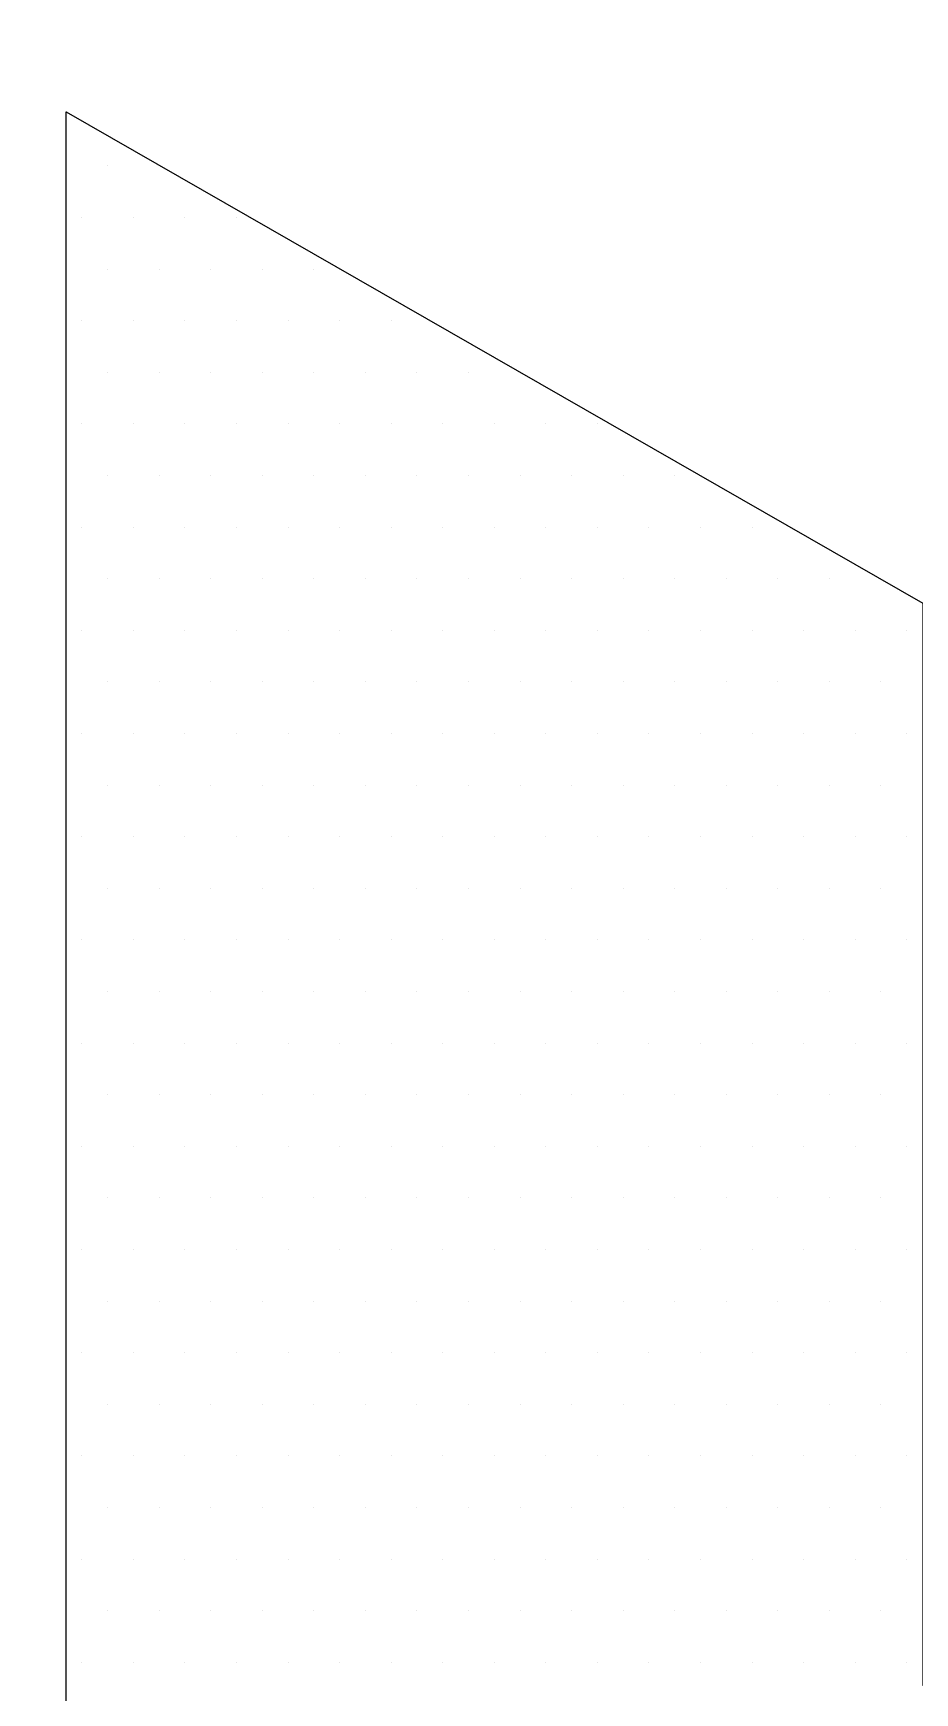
# Model space of a CAD drawing. Header units: inches. Extents: x -26 to 76, y -16 to 22.
# Drawn here: x -13.052 to -12.731, y 7.173 to 7.777 of the extents above; entities that cross this region are included whole.
import ezdxf

# ---------------------------------------------------------------- set-up
doc = ezdxf.new("R2010")
doc.units = ezdxf.units.IN
doc.header["$MEASUREMENT"] = 0
doc.layers.add('.ATI-HATCH', color=7, linetype='Continuous', lineweight=0)
doc.layers.add('G-ANNO-TTLB', color=7, linetype='Continuous', lineweight=0)

# ---------------------------------------------------------------- blocks, each defined once
blk = doc.blocks.new('Block_376')
at = {"layer": '.ATI-HATCH'}
blk.add_open_spline([(-11.58869, 6.5259), (-11.58869, 6.5259), (-11.58087, 7.04986), (-11.58087, 7.04986), (-11.58087, 7.04986), (-11.21806, 6.84213), (-11.21806, 6.84213), (-11.21806, 6.84213), (-11.21806, 6.37776), (-11.21806, 6.37776), (-11.21806, 6.33379), (-11.22965, 6.2906), (-11.25167, 6.25253), (-11.32083, 6.13298), (-11.47381, 6.09213), (-11.59336, 6.16129), (-11.59336, 6.16129), (-12.91496, 6.92582), (-12.91496, 6.92582), (-12.99223, 6.97052), (-13.03981, 7.05302), (-13.03981, 7.14229), (-13.03981, 7.14229), (-13.03981, 7.74811), (-13.03981, 7.74811), (-13.03981, 7.74811), (-12.72815, 7.56943), (-12.72815, 7.56943), (-12.72815, 7.56943), (-12.72815, 7.17604), (-12.72815, 7.17604), (-12.72815, 7.17604), (-11.58869, 6.5259), (-11.58869, 6.5259)], degree=3, knots=[0, 0, 0, 0, 1, 1, 1, 2, 2, 2, 3, 3, 3, 4, 4, 4, 5, 5, 5, 6, 6, 6, 7, 7, 7, 8, 8, 8, 9, 9, 9, 10, 10, 10, 11, 11, 11, 11], dxfattribs=at)
at = {"layer": '.ATI-HATCH', "color": 8, "lineweight": 0, "true_color": 0x808080}
for points in [[(-13.02472, 7.72841), (-13.02472, 7.72841), (-13.02472, 7.72841), (-13.02472, 7.72841)], [(-13.00597, 7.72841), (-13.00597, 7.72841), (-13.00597, 7.72841), (-13.00597, 7.72841)], [(-13.0341, 7.70965), (-13.0341, 7.70965), (-13.0341, 7.70965), (-13.0341, 7.70965)], [(-13.01534, 7.70965), (-13.01534, 7.70965), (-13.01534, 7.70965), (-13.01534, 7.70965)], [(-12.99659, 7.70965), (-12.99659, 7.70965), (-12.99659, 7.70965), (-12.99659, 7.70965)], [(-12.97783, 7.70965), (-12.97783, 7.70965), (-12.97783, 7.70965), (-12.97783, 7.70965)], [(-13.02472, 7.6909), (-13.02472, 7.6909), (-13.02472, 7.6909), (-13.02472, 7.6909)], [(-13.00597, 7.6909), (-13.00597, 7.6909), (-13.00597, 7.6909), (-13.00597, 7.6909)], [(-12.98721, 7.6909), (-12.98721, 7.6909), (-12.98721, 7.6909), (-12.98721, 7.6909)], [(-12.96845, 7.6909), (-12.96845, 7.6909), (-12.96845, 7.6909), (-12.96845, 7.6909)], [(-12.9497, 7.6909), (-12.9497, 7.6909), (-12.9497, 7.6909), (-12.9497, 7.6909)], [(-13.0341, 7.67214), (-13.0341, 7.67214), (-13.0341, 7.67214), (-13.0341, 7.67214)], [(-13.01534, 7.67214), (-13.01534, 7.67214), (-13.01534, 7.67214), (-13.01534, 7.67214)], [(-12.99659, 7.67214), (-12.99659, 7.67214), (-12.99659, 7.67214), (-12.99659, 7.67214)], [(-12.97783, 7.67214), (-12.97783, 7.67214), (-12.97783, 7.67214), (-12.97783, 7.67214)], [(-12.95908, 7.67214), (-12.95908, 7.67214), (-12.95908, 7.67214), (-12.95908, 7.67214)], [(-12.94032, 7.67214), (-12.94032, 7.67214), (-12.94032, 7.67214), (-12.94032, 7.67214)], [(-12.92157, 7.67214), (-12.92157, 7.67214), (-12.92157, 7.67214), (-12.92157, 7.67214)], [(-13.02472, 7.65338), (-13.02472, 7.65338), (-13.02472, 7.65338), (-13.02472, 7.65338)], [(-13.00597, 7.65338), (-13.00597, 7.65338), (-13.00597, 7.65338), (-13.00597, 7.65338)], [(-12.98721, 7.65338), (-12.98721, 7.65338), (-12.98721, 7.65338), (-12.98721, 7.65338)], [(-12.96845, 7.65338), (-12.96845, 7.65338), (-12.96845, 7.65338), (-12.96845, 7.65338)], [(-12.9497, 7.65338), (-12.9497, 7.65338), (-12.9497, 7.65338), (-12.9497, 7.65338)], [(-12.93094, 7.65338), (-12.93094, 7.65338), (-12.93094, 7.65338), (-12.93094, 7.65338)], [(-12.91219, 7.65338), (-12.91219, 7.65338), (-12.91219, 7.65338), (-12.91219, 7.65338)], [(-12.89343, 7.65338), (-12.89343, 7.65338), (-12.89343, 7.65338), (-12.89343, 7.65338)], [(-12.87468, 7.65338), (-12.87468, 7.65338), (-12.87468, 7.65338), (-12.87468, 7.65338)], [(-13.0341, 7.63463), (-13.0341, 7.63463), (-13.0341, 7.63463), (-13.0341, 7.63463)], [(-13.01534, 7.63463), (-13.01534, 7.63463), (-13.01534, 7.63463), (-13.01534, 7.63463)], [(-12.99659, 7.63463), (-12.99659, 7.63463), (-12.99659, 7.63463), (-12.99659, 7.63463)], [(-12.97783, 7.63463), (-12.97783, 7.63463), (-12.97783, 7.63463), (-12.97783, 7.63463)], [(-12.95908, 7.63463), (-12.95908, 7.63463), (-12.95908, 7.63463), (-12.95908, 7.63463)], [(-12.94032, 7.63463), (-12.94032, 7.63463), (-12.94032, 7.63463), (-12.94032, 7.63463)], [(-12.92157, 7.63463), (-12.92157, 7.63463), (-12.92157, 7.63463), (-12.92157, 7.63463)], [(-12.90281, 7.63463), (-12.90281, 7.63463), (-12.90281, 7.63463), (-12.90281, 7.63463)], [(-12.88405, 7.63463), (-12.88405, 7.63463), (-12.88405, 7.63463), (-12.88405, 7.63463)], [(-12.8653, 7.63463), (-12.8653, 7.63463), (-12.8653, 7.63463), (-12.8653, 7.63463)], [(-12.84654, 7.63463), (-12.84654, 7.63463), (-12.84654, 7.63463), (-12.84654, 7.63463)], [(-13.02472, 7.61587), (-13.02472, 7.61587), (-13.02472, 7.61587), (-13.02472, 7.61587)], [(-13.00597, 7.61587), (-13.00597, 7.61587), (-13.00597, 7.61587), (-13.00597, 7.61587)], [(-12.98721, 7.61587), (-12.98721, 7.61587), (-12.98721, 7.61587), (-12.98721, 7.61587)], [(-12.96845, 7.61587), (-12.96845, 7.61587), (-12.96845, 7.61587), (-12.96845, 7.61587)], [(-12.9497, 7.61587), (-12.9497, 7.61587), (-12.9497, 7.61587), (-12.9497, 7.61587)], [(-12.93094, 7.61587), (-12.93094, 7.61587), (-12.93094, 7.61587), (-12.93094, 7.61587)], [(-12.91219, 7.61587), (-12.91219, 7.61587), (-12.91219, 7.61587), (-12.91219, 7.61587)], [(-12.89343, 7.61587), (-12.89343, 7.61587), (-12.89343, 7.61587), (-12.89343, 7.61587)], [(-12.87468, 7.61587), (-12.87468, 7.61587), (-12.87468, 7.61587), (-12.87468, 7.61587)], [(-12.85592, 7.61587), (-12.85592, 7.61587), (-12.85592, 7.61587), (-12.85592, 7.61587)], [(-12.83716, 7.61587), (-12.83716, 7.61587), (-12.83716, 7.61587), (-12.83716, 7.61587)], [(-12.81841, 7.61587), (-12.81841, 7.61587), (-12.81841, 7.61587), (-12.81841, 7.61587)], [(-13.0341, 7.59712), (-13.0341, 7.59712), (-13.0341, 7.59712), (-13.0341, 7.59712)], [(-13.01534, 7.59712), (-13.01534, 7.59712), (-13.01534, 7.59712), (-13.01534, 7.59712)], [(-12.99659, 7.59712), (-12.99659, 7.59712), (-12.99659, 7.59712), (-12.99659, 7.59712)], [(-12.97783, 7.59712), (-12.97783, 7.59712), (-12.97783, 7.59712), (-12.97783, 7.59712)], [(-12.95908, 7.59712), (-12.95908, 7.59712), (-12.95908, 7.59712), (-12.95908, 7.59712)], [(-12.94032, 7.59712), (-12.94032, 7.59712), (-12.94032, 7.59712), (-12.94032, 7.59712)], [(-12.92157, 7.59712), (-12.92157, 7.59712), (-12.92157, 7.59712), (-12.92157, 7.59712)], [(-12.90281, 7.59712), (-12.90281, 7.59712), (-12.90281, 7.59712), (-12.90281, 7.59712)], [(-12.88405, 7.59712), (-12.88405, 7.59712), (-12.88405, 7.59712), (-12.88405, 7.59712)], [(-12.8653, 7.59712), (-12.8653, 7.59712), (-12.8653, 7.59712), (-12.8653, 7.59712)], [(-12.84654, 7.59712), (-12.84654, 7.59712), (-12.84654, 7.59712), (-12.84654, 7.59712)], [(-12.82779, 7.59712), (-12.82779, 7.59712), (-12.82779, 7.59712), (-12.82779, 7.59712)], [(-12.80903, 7.59712), (-12.80903, 7.59712), (-12.80903, 7.59712), (-12.80903, 7.59712)], [(-12.79028, 7.59712), (-12.79028, 7.59712), (-12.79028, 7.59712), (-12.79028, 7.59712)], [(-13.02472, 7.57836), (-13.02472, 7.57836), (-13.02472, 7.57836), (-13.02472, 7.57836)], [(-13.00597, 7.57836), (-13.00597, 7.57836), (-13.00597, 7.57836), (-13.00597, 7.57836)], [(-12.98721, 7.57836), (-12.98721, 7.57836), (-12.98721, 7.57836), (-12.98721, 7.57836)], [(-12.96845, 7.57836), (-12.96845, 7.57836), (-12.96845, 7.57836), (-12.96845, 7.57836)], [(-12.9497, 7.57836), (-12.9497, 7.57836), (-12.9497, 7.57836), (-12.9497, 7.57836)], [(-12.93094, 7.57836), (-12.93094, 7.57836), (-12.93094, 7.57836), (-12.93094, 7.57836)], [(-12.91219, 7.57836), (-12.91219, 7.57836), (-12.91219, 7.57836), (-12.91219, 7.57836)], [(-12.89343, 7.57836), (-12.89343, 7.57836), (-12.89343, 7.57836), (-12.89343, 7.57836)], [(-12.87468, 7.57836), (-12.87468, 7.57836), (-12.87468, 7.57836), (-12.87468, 7.57836)], [(-12.85592, 7.57836), (-12.85592, 7.57836), (-12.85592, 7.57836), (-12.85592, 7.57836)], [(-12.83716, 7.57836), (-12.83716, 7.57836), (-12.83716, 7.57836), (-12.83716, 7.57836)], [(-12.81841, 7.57836), (-12.81841, 7.57836), (-12.81841, 7.57836), (-12.81841, 7.57836)], [(-12.79965, 7.57836), (-12.79965, 7.57836), (-12.79965, 7.57836), (-12.79965, 7.57836)], [(-12.7809, 7.57836), (-12.7809, 7.57836), (-12.7809, 7.57836), (-12.7809, 7.57836)], [(-12.76214, 7.57836), (-12.76214, 7.57836), (-12.76214, 7.57836), (-12.76214, 7.57836)], [(-13.0341, 7.55961), (-13.0341, 7.55961), (-13.0341, 7.55961), (-13.0341, 7.55961)], [(-13.01534, 7.55961), (-13.01534, 7.55961), (-13.01534, 7.55961), (-13.01534, 7.55961)], [(-12.99659, 7.55961), (-12.99659, 7.55961), (-12.99659, 7.55961), (-12.99659, 7.55961)], [(-12.97783, 7.55961), (-12.97783, 7.55961), (-12.97783, 7.55961), (-12.97783, 7.55961)], [(-12.95908, 7.55961), (-12.95908, 7.55961), (-12.95908, 7.55961), (-12.95908, 7.55961)], [(-12.94032, 7.55961), (-12.94032, 7.55961), (-12.94032, 7.55961), (-12.94032, 7.55961)], [(-12.92157, 7.55961), (-12.92157, 7.55961), (-12.92157, 7.55961), (-12.92157, 7.55961)], [(-12.90281, 7.55961), (-12.90281, 7.55961), (-12.90281, 7.55961), (-12.90281, 7.55961)], [(-12.88405, 7.55961), (-12.88405, 7.55961), (-12.88405, 7.55961), (-12.88405, 7.55961)], [(-12.8653, 7.55961), (-12.8653, 7.55961), (-12.8653, 7.55961), (-12.8653, 7.55961)], [(-12.84654, 7.55961), (-12.84654, 7.55961), (-12.84654, 7.55961), (-12.84654, 7.55961)], [(-12.82779, 7.55961), (-12.82779, 7.55961), (-12.82779, 7.55961), (-12.82779, 7.55961)], [(-12.80903, 7.55961), (-12.80903, 7.55961), (-12.80903, 7.55961), (-12.80903, 7.55961)], [(-12.79028, 7.55961), (-12.79028, 7.55961), (-12.79028, 7.55961), (-12.79028, 7.55961)], [(-12.77152, 7.55961), (-12.77152, 7.55961), (-12.77152, 7.55961), (-12.77152, 7.55961)], [(-12.75276, 7.55961), (-12.75276, 7.55961), (-12.75276, 7.55961), (-12.75276, 7.55961)], [(-12.73401, 7.55961), (-12.73401, 7.55961), (-12.73401, 7.55961), (-12.73401, 7.55961)], [(-13.02472, 7.54085), (-13.02472, 7.54085), (-13.02472, 7.54085), (-13.02472, 7.54085)], [(-13.00597, 7.54085), (-13.00597, 7.54085), (-13.00597, 7.54085), (-13.00597, 7.54085)], [(-12.98721, 7.54085), (-12.98721, 7.54085), (-12.98721, 7.54085), (-12.98721, 7.54085)], [(-12.96845, 7.54085), (-12.96845, 7.54085), (-12.96845, 7.54085), (-12.96845, 7.54085)], [(-12.9497, 7.54085), (-12.9497, 7.54085), (-12.9497, 7.54085), (-12.9497, 7.54085)], [(-12.93094, 7.54085), (-12.93094, 7.54085), (-12.93094, 7.54085), (-12.93094, 7.54085)], [(-12.91219, 7.54085), (-12.91219, 7.54085), (-12.91219, 7.54085), (-12.91219, 7.54085)], [(-12.89343, 7.54085), (-12.89343, 7.54085), (-12.89343, 7.54085), (-12.89343, 7.54085)], [(-12.87468, 7.54085), (-12.87468, 7.54085), (-12.87468, 7.54085), (-12.87468, 7.54085)], [(-12.85592, 7.54085), (-12.85592, 7.54085), (-12.85592, 7.54085), (-12.85592, 7.54085)], [(-12.83716, 7.54085), (-12.83716, 7.54085), (-12.83716, 7.54085), (-12.83716, 7.54085)], [(-12.81841, 7.54085), (-12.81841, 7.54085), (-12.81841, 7.54085), (-12.81841, 7.54085)], [(-12.79965, 7.54085), (-12.79965, 7.54085), (-12.79965, 7.54085), (-12.79965, 7.54085)], [(-12.7809, 7.54085), (-12.7809, 7.54085), (-12.7809, 7.54085), (-12.7809, 7.54085)], [(-12.76214, 7.54085), (-12.76214, 7.54085), (-12.76214, 7.54085), (-12.76214, 7.54085)], [(-12.74339, 7.54085), (-12.74339, 7.54085), (-12.74339, 7.54085), (-12.74339, 7.54085)], [(-13.0341, 7.52209), (-13.0341, 7.52209), (-13.0341, 7.52209), (-13.0341, 7.52209)], [(-13.01534, 7.52209), (-13.01534, 7.52209), (-13.01534, 7.52209), (-13.01534, 7.52209)], [(-12.99659, 7.52209), (-12.99659, 7.52209), (-12.99659, 7.52209), (-12.99659, 7.52209)], [(-12.97783, 7.52209), (-12.97783, 7.52209), (-12.97783, 7.52209), (-12.97783, 7.52209)], [(-12.95908, 7.52209), (-12.95908, 7.52209), (-12.95908, 7.52209), (-12.95908, 7.52209)], [(-12.94032, 7.52209), (-12.94032, 7.52209), (-12.94032, 7.52209), (-12.94032, 7.52209)], [(-12.92157, 7.52209), (-12.92157, 7.52209), (-12.92157, 7.52209), (-12.92157, 7.52209)], [(-12.90281, 7.52209), (-12.90281, 7.52209), (-12.90281, 7.52209), (-12.90281, 7.52209)], [(-12.88405, 7.52209), (-12.88405, 7.52209), (-12.88405, 7.52209), (-12.88405, 7.52209)], [(-12.8653, 7.52209), (-12.8653, 7.52209), (-12.8653, 7.52209), (-12.8653, 7.52209)], [(-12.84654, 7.52209), (-12.84654, 7.52209), (-12.84654, 7.52209), (-12.84654, 7.52209)], [(-12.82779, 7.52209), (-12.82779, 7.52209), (-12.82779, 7.52209), (-12.82779, 7.52209)], [(-12.80903, 7.52209), (-12.80903, 7.52209), (-12.80903, 7.52209), (-12.80903, 7.52209)], [(-12.79028, 7.52209), (-12.79028, 7.52209), (-12.79028, 7.52209), (-12.79028, 7.52209)], [(-12.77152, 7.52209), (-12.77152, 7.52209), (-12.77152, 7.52209), (-12.77152, 7.52209)], [(-12.75276, 7.52209), (-12.75276, 7.52209), (-12.75276, 7.52209), (-12.75276, 7.52209)], [(-12.73401, 7.52209), (-12.73401, 7.52209), (-12.73401, 7.52209), (-12.73401, 7.52209)], [(-13.02472, 7.50334), (-13.02472, 7.50334), (-13.02472, 7.50334), (-13.02472, 7.50334)], [(-13.00597, 7.50334), (-13.00597, 7.50334), (-13.00597, 7.50334), (-13.00597, 7.50334)], [(-12.98721, 7.50334), (-12.98721, 7.50334), (-12.98721, 7.50334), (-12.98721, 7.50334)], [(-12.96845, 7.50334), (-12.96845, 7.50334), (-12.96845, 7.50334), (-12.96845, 7.50334)], [(-12.9497, 7.50334), (-12.9497, 7.50334), (-12.9497, 7.50334), (-12.9497, 7.50334)], [(-12.93094, 7.50334), (-12.93094, 7.50334), (-12.93094, 7.50334), (-12.93094, 7.50334)], [(-12.91219, 7.50334), (-12.91219, 7.50334), (-12.91219, 7.50334), (-12.91219, 7.50334)], [(-12.89343, 7.50334), (-12.89343, 7.50334), (-12.89343, 7.50334), (-12.89343, 7.50334)], [(-12.87468, 7.50334), (-12.87468, 7.50334), (-12.87468, 7.50334), (-12.87468, 7.50334)], [(-12.85592, 7.50334), (-12.85592, 7.50334), (-12.85592, 7.50334), (-12.85592, 7.50334)], [(-12.83716, 7.50334), (-12.83716, 7.50334), (-12.83716, 7.50334), (-12.83716, 7.50334)], [(-12.81841, 7.50334), (-12.81841, 7.50334), (-12.81841, 7.50334), (-12.81841, 7.50334)], [(-12.79965, 7.50334), (-12.79965, 7.50334), (-12.79965, 7.50334), (-12.79965, 7.50334)], [(-12.7809, 7.50334), (-12.7809, 7.50334), (-12.7809, 7.50334), (-12.7809, 7.50334)], [(-12.76214, 7.50334), (-12.76214, 7.50334), (-12.76214, 7.50334), (-12.76214, 7.50334)], [(-12.74339, 7.50334), (-12.74339, 7.50334), (-12.74339, 7.50334), (-12.74339, 7.50334)], [(-13.0341, 7.48458), (-13.0341, 7.48458), (-13.0341, 7.48458), (-13.0341, 7.48458)], [(-13.01534, 7.48458), (-13.01534, 7.48458), (-13.01534, 7.48458), (-13.01534, 7.48458)], [(-12.99659, 7.48458), (-12.99659, 7.48458), (-12.99659, 7.48458), (-12.99659, 7.48458)], [(-12.97783, 7.48458), (-12.97783, 7.48458), (-12.97783, 7.48458), (-12.97783, 7.48458)], [(-12.95908, 7.48458), (-12.95908, 7.48458), (-12.95908, 7.48458), (-12.95908, 7.48458)], [(-12.94032, 7.48458), (-12.94032, 7.48458), (-12.94032, 7.48458), (-12.94032, 7.48458)], [(-12.92157, 7.48458), (-12.92157, 7.48458), (-12.92157, 7.48458), (-12.92157, 7.48458)], [(-12.90281, 7.48458), (-12.90281, 7.48458), (-12.90281, 7.48458), (-12.90281, 7.48458)], [(-12.88405, 7.48458), (-12.88405, 7.48458), (-12.88405, 7.48458), (-12.88405, 7.48458)], [(-12.8653, 7.48458), (-12.8653, 7.48458), (-12.8653, 7.48458), (-12.8653, 7.48458)], [(-12.84654, 7.48458), (-12.84654, 7.48458), (-12.84654, 7.48458), (-12.84654, 7.48458)], [(-12.82779, 7.48458), (-12.82779, 7.48458), (-12.82779, 7.48458), (-12.82779, 7.48458)], [(-12.80903, 7.48458), (-12.80903, 7.48458), (-12.80903, 7.48458), (-12.80903, 7.48458)], [(-12.79028, 7.48458), (-12.79028, 7.48458), (-12.79028, 7.48458), (-12.79028, 7.48458)], [(-12.77152, 7.48458), (-12.77152, 7.48458), (-12.77152, 7.48458), (-12.77152, 7.48458)], [(-12.75276, 7.48458), (-12.75276, 7.48458), (-12.75276, 7.48458), (-12.75276, 7.48458)], [(-12.73401, 7.48458), (-12.73401, 7.48458), (-12.73401, 7.48458), (-12.73401, 7.48458)], [(-13.02472, 7.46583), (-13.02472, 7.46583), (-13.02472, 7.46583), (-13.02472, 7.46583)], [(-13.00597, 7.46583), (-13.00597, 7.46583), (-13.00597, 7.46583), (-13.00597, 7.46583)], [(-12.98721, 7.46583), (-12.98721, 7.46583), (-12.98721, 7.46583), (-12.98721, 7.46583)], [(-12.96845, 7.46583), (-12.96845, 7.46583), (-12.96845, 7.46583), (-12.96845, 7.46583)], [(-12.9497, 7.46583), (-12.9497, 7.46583), (-12.9497, 7.46583), (-12.9497, 7.46583)], [(-12.93094, 7.46583), (-12.93094, 7.46583), (-12.93094, 7.46583), (-12.93094, 7.46583)], [(-12.91219, 7.46583), (-12.91219, 7.46583), (-12.91219, 7.46583), (-12.91219, 7.46583)], [(-12.89343, 7.46583), (-12.89343, 7.46583), (-12.89343, 7.46583), (-12.89343, 7.46583)], [(-12.87468, 7.46583), (-12.87468, 7.46583), (-12.87468, 7.46583), (-12.87468, 7.46583)], [(-12.85592, 7.46583), (-12.85592, 7.46583), (-12.85592, 7.46583), (-12.85592, 7.46583)], [(-12.83716, 7.46583), (-12.83716, 7.46583), (-12.83716, 7.46583), (-12.83716, 7.46583)], [(-12.81841, 7.46583), (-12.81841, 7.46583), (-12.81841, 7.46583), (-12.81841, 7.46583)], [(-12.79965, 7.46583), (-12.79965, 7.46583), (-12.79965, 7.46583), (-12.79965, 7.46583)], [(-12.7809, 7.46583), (-12.7809, 7.46583), (-12.7809, 7.46583), (-12.7809, 7.46583)], [(-12.76214, 7.46583), (-12.76214, 7.46583), (-12.76214, 7.46583), (-12.76214, 7.46583)], [(-12.74339, 7.46583), (-12.74339, 7.46583), (-12.74339, 7.46583), (-12.74339, 7.46583)], [(-13.0341, 7.44707), (-13.0341, 7.44707), (-13.0341, 7.44707), (-13.0341, 7.44707)], [(-13.01534, 7.44707), (-13.01534, 7.44707), (-13.01534, 7.44707), (-13.01534, 7.44707)], [(-12.99659, 7.44707), (-12.99659, 7.44707), (-12.99659, 7.44707), (-12.99659, 7.44707)], [(-12.97783, 7.44707), (-12.97783, 7.44707), (-12.97783, 7.44707), (-12.97783, 7.44707)], [(-12.95908, 7.44707), (-12.95908, 7.44707), (-12.95908, 7.44707), (-12.95908, 7.44707)], [(-12.94032, 7.44707), (-12.94032, 7.44707), (-12.94032, 7.44707), (-12.94032, 7.44707)], [(-12.92157, 7.44707), (-12.92157, 7.44707), (-12.92157, 7.44707), (-12.92157, 7.44707)], [(-12.90281, 7.44707), (-12.90281, 7.44707), (-12.90281, 7.44707), (-12.90281, 7.44707)], [(-12.88405, 7.44707), (-12.88405, 7.44707), (-12.88405, 7.44707), (-12.88405, 7.44707)], [(-12.8653, 7.44707), (-12.8653, 7.44707), (-12.8653, 7.44707), (-12.8653, 7.44707)], [(-12.84654, 7.44707), (-12.84654, 7.44707), (-12.84654, 7.44707), (-12.84654, 7.44707)], [(-12.82779, 7.44707), (-12.82779, 7.44707), (-12.82779, 7.44707), (-12.82779, 7.44707)], [(-12.80903, 7.44707), (-12.80903, 7.44707), (-12.80903, 7.44707), (-12.80903, 7.44707)], [(-12.79028, 7.44707), (-12.79028, 7.44707), (-12.79028, 7.44707), (-12.79028, 7.44707)], [(-12.77152, 7.44707), (-12.77152, 7.44707), (-12.77152, 7.44707), (-12.77152, 7.44707)], [(-12.75276, 7.44707), (-12.75276, 7.44707), (-12.75276, 7.44707), (-12.75276, 7.44707)], [(-12.73401, 7.44707), (-12.73401, 7.44707), (-12.73401, 7.44707), (-12.73401, 7.44707)], [(-13.02472, 7.42832), (-13.02472, 7.42832), (-13.02472, 7.42832), (-13.02472, 7.42832)], [(-13.00597, 7.42832), (-13.00597, 7.42832), (-13.00597, 7.42832), (-13.00597, 7.42832)], [(-12.98721, 7.42832), (-12.98721, 7.42832), (-12.98721, 7.42832), (-12.98721, 7.42832)], [(-12.96845, 7.42832), (-12.96845, 7.42832), (-12.96845, 7.42832), (-12.96845, 7.42832)], [(-12.9497, 7.42832), (-12.9497, 7.42832), (-12.9497, 7.42832), (-12.9497, 7.42832)], [(-12.93094, 7.42832), (-12.93094, 7.42832), (-12.93094, 7.42832), (-12.93094, 7.42832)], [(-12.91219, 7.42832), (-12.91219, 7.42832), (-12.91219, 7.42832), (-12.91219, 7.42832)], [(-12.89343, 7.42832), (-12.89343, 7.42832), (-12.89343, 7.42832), (-12.89343, 7.42832)], [(-12.87468, 7.42832), (-12.87468, 7.42832), (-12.87468, 7.42832), (-12.87468, 7.42832)], [(-12.85592, 7.42832), (-12.85592, 7.42832), (-12.85592, 7.42832), (-12.85592, 7.42832)], [(-12.83716, 7.42832), (-12.83716, 7.42832), (-12.83716, 7.42832), (-12.83716, 7.42832)], [(-12.81841, 7.42832), (-12.81841, 7.42832), (-12.81841, 7.42832), (-12.81841, 7.42832)], [(-12.79965, 7.42832), (-12.79965, 7.42832), (-12.79965, 7.42832), (-12.79965, 7.42832)], [(-12.7809, 7.42832), (-12.7809, 7.42832), (-12.7809, 7.42832), (-12.7809, 7.42832)], [(-12.76214, 7.42832), (-12.76214, 7.42832), (-12.76214, 7.42832), (-12.76214, 7.42832)], [(-12.74339, 7.42832), (-12.74339, 7.42832), (-12.74339, 7.42832), (-12.74339, 7.42832)], [(-13.0341, 7.40956), (-13.0341, 7.40956), (-13.0341, 7.40956), (-13.0341, 7.40956)], [(-13.01534, 7.40956), (-13.01534, 7.40956), (-13.01534, 7.40956), (-13.01534, 7.40956)], [(-12.99659, 7.40956), (-12.99659, 7.40956), (-12.99659, 7.40956), (-12.99659, 7.40956)], [(-12.97783, 7.40956), (-12.97783, 7.40956), (-12.97783, 7.40956), (-12.97783, 7.40956)], [(-12.95908, 7.40956), (-12.95908, 7.40956), (-12.95908, 7.40956), (-12.95908, 7.40956)], [(-12.94032, 7.40956), (-12.94032, 7.40956), (-12.94032, 7.40956), (-12.94032, 7.40956)], [(-12.92157, 7.40956), (-12.92157, 7.40956), (-12.92157, 7.40956), (-12.92157, 7.40956)], [(-12.90281, 7.40956), (-12.90281, 7.40956), (-12.90281, 7.40956), (-12.90281, 7.40956)], [(-12.88405, 7.40956), (-12.88405, 7.40956), (-12.88405, 7.40956), (-12.88405, 7.40956)], [(-12.8653, 7.40956), (-12.8653, 7.40956), (-12.8653, 7.40956), (-12.8653, 7.40956)], [(-12.84654, 7.40956), (-12.84654, 7.40956), (-12.84654, 7.40956), (-12.84654, 7.40956)], [(-12.82779, 7.40956), (-12.82779, 7.40956), (-12.82779, 7.40956), (-12.82779, 7.40956)], [(-12.80903, 7.40956), (-12.80903, 7.40956), (-12.80903, 7.40956), (-12.80903, 7.40956)], [(-12.79028, 7.40956), (-12.79028, 7.40956), (-12.79028, 7.40956), (-12.79028, 7.40956)], [(-12.77152, 7.40956), (-12.77152, 7.40956), (-12.77152, 7.40956), (-12.77152, 7.40956)], [(-12.75276, 7.40956), (-12.75276, 7.40956), (-12.75276, 7.40956), (-12.75276, 7.40956)], [(-12.73401, 7.40956), (-12.73401, 7.40956), (-12.73401, 7.40956), (-12.73401, 7.40956)], [(-13.02472, 7.3908), (-13.02472, 7.3908), (-13.02472, 7.3908), (-13.02472, 7.3908)], [(-13.00597, 7.3908), (-13.00597, 7.3908), (-13.00597, 7.3908), (-13.00597, 7.3908)], [(-12.98721, 7.3908), (-12.98721, 7.3908), (-12.98721, 7.3908), (-12.98721, 7.3908)], [(-12.96845, 7.3908), (-12.96845, 7.3908), (-12.96845, 7.3908), (-12.96845, 7.3908)], [(-12.9497, 7.3908), (-12.9497, 7.3908), (-12.9497, 7.3908), (-12.9497, 7.3908)], [(-12.93094, 7.3908), (-12.93094, 7.3908), (-12.93094, 7.3908), (-12.93094, 7.3908)], [(-12.91219, 7.3908), (-12.91219, 7.3908), (-12.91219, 7.3908), (-12.91219, 7.3908)], [(-12.89343, 7.3908), (-12.89343, 7.3908), (-12.89343, 7.3908), (-12.89343, 7.3908)], [(-12.87468, 7.3908), (-12.87468, 7.3908), (-12.87468, 7.3908), (-12.87468, 7.3908)], [(-12.85592, 7.3908), (-12.85592, 7.3908), (-12.85592, 7.3908), (-12.85592, 7.3908)], [(-12.83716, 7.3908), (-12.83716, 7.3908), (-12.83716, 7.3908), (-12.83716, 7.3908)], [(-12.81841, 7.3908), (-12.81841, 7.3908), (-12.81841, 7.3908), (-12.81841, 7.3908)], [(-12.79965, 7.3908), (-12.79965, 7.3908), (-12.79965, 7.3908), (-12.79965, 7.3908)], [(-12.7809, 7.3908), (-12.7809, 7.3908), (-12.7809, 7.3908), (-12.7809, 7.3908)], [(-12.76214, 7.3908), (-12.76214, 7.3908), (-12.76214, 7.3908), (-12.76214, 7.3908)], [(-12.74339, 7.3908), (-12.74339, 7.3908), (-12.74339, 7.3908), (-12.74339, 7.3908)], [(-13.0341, 7.37205), (-13.0341, 7.37205), (-13.0341, 7.37205), (-13.0341, 7.37205)], [(-13.01534, 7.37205), (-13.01534, 7.37205), (-13.01534, 7.37205), (-13.01534, 7.37205)], [(-12.99659, 7.37205), (-12.99659, 7.37205), (-12.99659, 7.37205), (-12.99659, 7.37205)], [(-12.97783, 7.37205), (-12.97783, 7.37205), (-12.97783, 7.37205), (-12.97783, 7.37205)], [(-12.95908, 7.37205), (-12.95908, 7.37205), (-12.95908, 7.37205), (-12.95908, 7.37205)], [(-12.94032, 7.37205), (-12.94032, 7.37205), (-12.94032, 7.37205), (-12.94032, 7.37205)], [(-12.92157, 7.37205), (-12.92157, 7.37205), (-12.92157, 7.37205), (-12.92157, 7.37205)], [(-12.90281, 7.37205), (-12.90281, 7.37205), (-12.90281, 7.37205), (-12.90281, 7.37205)], [(-12.88405, 7.37205), (-12.88405, 7.37205), (-12.88405, 7.37205), (-12.88405, 7.37205)], [(-12.8653, 7.37205), (-12.8653, 7.37205), (-12.8653, 7.37205), (-12.8653, 7.37205)], [(-12.84654, 7.37205), (-12.84654, 7.37205), (-12.84654, 7.37205), (-12.84654, 7.37205)], [(-12.82779, 7.37205), (-12.82779, 7.37205), (-12.82779, 7.37205), (-12.82779, 7.37205)], [(-12.80903, 7.37205), (-12.80903, 7.37205), (-12.80903, 7.37205), (-12.80903, 7.37205)], [(-12.79028, 7.37205), (-12.79028, 7.37205), (-12.79028, 7.37205), (-12.79028, 7.37205)], [(-12.77152, 7.37205), (-12.77152, 7.37205), (-12.77152, 7.37205), (-12.77152, 7.37205)], [(-12.75276, 7.37205), (-12.75276, 7.37205), (-12.75276, 7.37205), (-12.75276, 7.37205)], [(-12.73401, 7.37205), (-12.73401, 7.37205), (-12.73401, 7.37205), (-12.73401, 7.37205)], [(-13.02472, 7.35329), (-13.02472, 7.35329), (-13.02472, 7.35329), (-13.02472, 7.35329)], [(-13.00597, 7.35329), (-13.00597, 7.35329), (-13.00597, 7.35329), (-13.00597, 7.35329)], [(-12.98721, 7.35329), (-12.98721, 7.35329), (-12.98721, 7.35329), (-12.98721, 7.35329)], [(-12.96845, 7.35329), (-12.96845, 7.35329), (-12.96845, 7.35329), (-12.96845, 7.35329)], [(-12.9497, 7.35329), (-12.9497, 7.35329), (-12.9497, 7.35329), (-12.9497, 7.35329)], [(-12.93094, 7.35329), (-12.93094, 7.35329), (-12.93094, 7.35329), (-12.93094, 7.35329)], [(-12.91219, 7.35329), (-12.91219, 7.35329), (-12.91219, 7.35329), (-12.91219, 7.35329)], [(-12.89343, 7.35329), (-12.89343, 7.35329), (-12.89343, 7.35329), (-12.89343, 7.35329)], [(-12.87468, 7.35329), (-12.87468, 7.35329), (-12.87468, 7.35329), (-12.87468, 7.35329)], [(-12.85592, 7.35329), (-12.85592, 7.35329), (-12.85592, 7.35329), (-12.85592, 7.35329)], [(-12.83716, 7.35329), (-12.83716, 7.35329), (-12.83716, 7.35329), (-12.83716, 7.35329)], [(-12.81841, 7.35329), (-12.81841, 7.35329), (-12.81841, 7.35329), (-12.81841, 7.35329)], [(-12.79965, 7.35329), (-12.79965, 7.35329), (-12.79965, 7.35329), (-12.79965, 7.35329)], [(-12.7809, 7.35329), (-12.7809, 7.35329), (-12.7809, 7.35329), (-12.7809, 7.35329)], [(-12.76214, 7.35329), (-12.76214, 7.35329), (-12.76214, 7.35329), (-12.76214, 7.35329)], [(-12.74339, 7.35329), (-12.74339, 7.35329), (-12.74339, 7.35329), (-12.74339, 7.35329)], [(-13.0341, 7.33454), (-13.0341, 7.33454), (-13.0341, 7.33454), (-13.0341, 7.33454)], [(-13.01534, 7.33454), (-13.01534, 7.33454), (-13.01534, 7.33454), (-13.01534, 7.33454)], [(-12.99659, 7.33454), (-12.99659, 7.33454), (-12.99659, 7.33454), (-12.99659, 7.33454)], [(-12.97783, 7.33454), (-12.97783, 7.33454), (-12.97783, 7.33454), (-12.97783, 7.33454)], [(-12.95908, 7.33454), (-12.95908, 7.33454), (-12.95908, 7.33454), (-12.95908, 7.33454)], [(-12.94032, 7.33454), (-12.94032, 7.33454), (-12.94032, 7.33454), (-12.94032, 7.33454)], [(-12.92157, 7.33454), (-12.92157, 7.33454), (-12.92157, 7.33454), (-12.92157, 7.33454)], [(-12.90281, 7.33454), (-12.90281, 7.33454), (-12.90281, 7.33454), (-12.90281, 7.33454)], [(-12.88405, 7.33454), (-12.88405, 7.33454), (-12.88405, 7.33454), (-12.88405, 7.33454)], [(-12.8653, 7.33454), (-12.8653, 7.33454), (-12.8653, 7.33454), (-12.8653, 7.33454)], [(-12.84654, 7.33454), (-12.84654, 7.33454), (-12.84654, 7.33454), (-12.84654, 7.33454)], [(-12.82779, 7.33454), (-12.82779, 7.33454), (-12.82779, 7.33454), (-12.82779, 7.33454)], [(-12.80903, 7.33454), (-12.80903, 7.33454), (-12.80903, 7.33454), (-12.80903, 7.33454)], [(-12.79028, 7.33454), (-12.79028, 7.33454), (-12.79028, 7.33454), (-12.79028, 7.33454)], [(-12.77152, 7.33454), (-12.77152, 7.33454), (-12.77152, 7.33454), (-12.77152, 7.33454)], [(-12.75276, 7.33454), (-12.75276, 7.33454), (-12.75276, 7.33454), (-12.75276, 7.33454)], [(-12.73401, 7.33454), (-12.73401, 7.33454), (-12.73401, 7.33454), (-12.73401, 7.33454)], [(-13.02472, 7.31578), (-13.02472, 7.31578), (-13.02472, 7.31578), (-13.02472, 7.31578)], [(-13.00597, 7.31578), (-13.00597, 7.31578), (-13.00597, 7.31578), (-13.00597, 7.31578)], [(-12.98721, 7.31578), (-12.98721, 7.31578), (-12.98721, 7.31578), (-12.98721, 7.31578)], [(-12.96845, 7.31578), (-12.96845, 7.31578), (-12.96845, 7.31578), (-12.96845, 7.31578)], [(-12.9497, 7.31578), (-12.9497, 7.31578), (-12.9497, 7.31578), (-12.9497, 7.31578)], [(-12.93094, 7.31578), (-12.93094, 7.31578), (-12.93094, 7.31578), (-12.93094, 7.31578)], [(-12.91219, 7.31578), (-12.91219, 7.31578), (-12.91219, 7.31578), (-12.91219, 7.31578)], [(-12.89343, 7.31578), (-12.89343, 7.31578), (-12.89343, 7.31578), (-12.89343, 7.31578)], [(-12.87468, 7.31578), (-12.87468, 7.31578), (-12.87468, 7.31578), (-12.87468, 7.31578)], [(-12.85592, 7.31578), (-12.85592, 7.31578), (-12.85592, 7.31578), (-12.85592, 7.31578)], [(-12.83716, 7.31578), (-12.83716, 7.31578), (-12.83716, 7.31578), (-12.83716, 7.31578)], [(-12.81841, 7.31578), (-12.81841, 7.31578), (-12.81841, 7.31578), (-12.81841, 7.31578)], [(-12.79965, 7.31578), (-12.79965, 7.31578), (-12.79965, 7.31578), (-12.79965, 7.31578)], [(-12.7809, 7.31578), (-12.7809, 7.31578), (-12.7809, 7.31578), (-12.7809, 7.31578)], [(-12.76214, 7.31578), (-12.76214, 7.31578), (-12.76214, 7.31578), (-12.76214, 7.31578)], [(-12.74339, 7.31578), (-12.74339, 7.31578), (-12.74339, 7.31578), (-12.74339, 7.31578)], [(-13.0341, 7.29703), (-13.0341, 7.29703), (-13.0341, 7.29703), (-13.0341, 7.29703)], [(-13.01534, 7.29703), (-13.01534, 7.29703), (-13.01534, 7.29703), (-13.01534, 7.29703)], [(-12.99659, 7.29703), (-12.99659, 7.29703), (-12.99659, 7.29703), (-12.99659, 7.29703)], [(-12.97783, 7.29703), (-12.97783, 7.29703), (-12.97783, 7.29703), (-12.97783, 7.29703)], [(-12.95908, 7.29703), (-12.95908, 7.29703), (-12.95908, 7.29703), (-12.95908, 7.29703)], [(-12.94032, 7.29703), (-12.94032, 7.29703), (-12.94032, 7.29703), (-12.94032, 7.29703)], [(-12.92157, 7.29703), (-12.92157, 7.29703), (-12.92157, 7.29703), (-12.92157, 7.29703)], [(-12.90281, 7.29703), (-12.90281, 7.29703), (-12.90281, 7.29703), (-12.90281, 7.29703)], [(-12.88405, 7.29703), (-12.88405, 7.29703), (-12.88405, 7.29703), (-12.88405, 7.29703)], [(-12.8653, 7.29703), (-12.8653, 7.29703), (-12.8653, 7.29703), (-12.8653, 7.29703)], [(-12.84654, 7.29703), (-12.84654, 7.29703), (-12.84654, 7.29703), (-12.84654, 7.29703)], [(-12.82779, 7.29703), (-12.82779, 7.29703), (-12.82779, 7.29703), (-12.82779, 7.29703)], [(-12.80903, 7.29703), (-12.80903, 7.29703), (-12.80903, 7.29703), (-12.80903, 7.29703)], [(-12.79028, 7.29703), (-12.79028, 7.29703), (-12.79028, 7.29703), (-12.79028, 7.29703)], [(-12.77152, 7.29703), (-12.77152, 7.29703), (-12.77152, 7.29703), (-12.77152, 7.29703)], [(-12.75276, 7.29703), (-12.75276, 7.29703), (-12.75276, 7.29703), (-12.75276, 7.29703)], [(-12.73401, 7.29703), (-12.73401, 7.29703), (-12.73401, 7.29703), (-12.73401, 7.29703)], [(-13.02472, 7.27827), (-13.02472, 7.27827), (-13.02472, 7.27827), (-13.02472, 7.27827)], [(-13.00597, 7.27827), (-13.00597, 7.27827), (-13.00597, 7.27827), (-13.00597, 7.27827)], [(-12.98721, 7.27827), (-12.98721, 7.27827), (-12.98721, 7.27827), (-12.98721, 7.27827)], [(-12.96845, 7.27827), (-12.96845, 7.27827), (-12.96845, 7.27827), (-12.96845, 7.27827)], [(-12.9497, 7.27827), (-12.9497, 7.27827), (-12.9497, 7.27827), (-12.9497, 7.27827)], [(-12.93094, 7.27827), (-12.93094, 7.27827), (-12.93094, 7.27827), (-12.93094, 7.27827)], [(-12.91219, 7.27827), (-12.91219, 7.27827), (-12.91219, 7.27827), (-12.91219, 7.27827)], [(-12.89343, 7.27827), (-12.89343, 7.27827), (-12.89343, 7.27827), (-12.89343, 7.27827)], [(-12.87468, 7.27827), (-12.87468, 7.27827), (-12.87468, 7.27827), (-12.87468, 7.27827)], [(-12.85592, 7.27827), (-12.85592, 7.27827), (-12.85592, 7.27827), (-12.85592, 7.27827)], [(-12.83716, 7.27827), (-12.83716, 7.27827), (-12.83716, 7.27827), (-12.83716, 7.27827)], [(-12.81841, 7.27827), (-12.81841, 7.27827), (-12.81841, 7.27827), (-12.81841, 7.27827)], [(-12.79965, 7.27827), (-12.79965, 7.27827), (-12.79965, 7.27827), (-12.79965, 7.27827)], [(-12.7809, 7.27827), (-12.7809, 7.27827), (-12.7809, 7.27827), (-12.7809, 7.27827)], [(-12.76214, 7.27827), (-12.76214, 7.27827), (-12.76214, 7.27827), (-12.76214, 7.27827)], [(-12.74339, 7.27827), (-12.74339, 7.27827), (-12.74339, 7.27827), (-12.74339, 7.27827)], [(-13.0341, 7.25952), (-13.0341, 7.25952), (-13.0341, 7.25952), (-13.0341, 7.25952)], [(-13.01534, 7.25952), (-13.01534, 7.25952), (-13.01534, 7.25952), (-13.01534, 7.25952)], [(-12.99659, 7.25952), (-12.99659, 7.25952), (-12.99659, 7.25952), (-12.99659, 7.25952)], [(-12.97783, 7.25952), (-12.97783, 7.25952), (-12.97783, 7.25952), (-12.97783, 7.25952)], [(-12.95908, 7.25952), (-12.95908, 7.25952), (-12.95908, 7.25952), (-12.95908, 7.25952)], [(-12.94032, 7.25952), (-12.94032, 7.25952), (-12.94032, 7.25952), (-12.94032, 7.25952)], [(-12.92157, 7.25952), (-12.92157, 7.25952), (-12.92157, 7.25952), (-12.92157, 7.25952)], [(-12.90281, 7.25952), (-12.90281, 7.25952), (-12.90281, 7.25952), (-12.90281, 7.25952)], [(-12.88405, 7.25952), (-12.88405, 7.25952), (-12.88405, 7.25952), (-12.88405, 7.25952)], [(-12.8653, 7.25952), (-12.8653, 7.25952), (-12.8653, 7.25952), (-12.8653, 7.25952)], [(-12.84654, 7.25952), (-12.84654, 7.25952), (-12.84654, 7.25952), (-12.84654, 7.25952)], [(-12.82779, 7.25952), (-12.82779, 7.25952), (-12.82779, 7.25952), (-12.82779, 7.25952)], [(-12.80903, 7.25952), (-12.80903, 7.25952), (-12.80903, 7.25952), (-12.80903, 7.25952)], [(-12.79028, 7.25952), (-12.79028, 7.25952), (-12.79028, 7.25952), (-12.79028, 7.25952)], [(-12.77152, 7.25952), (-12.77152, 7.25952), (-12.77152, 7.25952), (-12.77152, 7.25952)], [(-12.75276, 7.25952), (-12.75276, 7.25952), (-12.75276, 7.25952), (-12.75276, 7.25952)], [(-12.73401, 7.25952), (-12.73401, 7.25952), (-12.73401, 7.25952), (-12.73401, 7.25952)], [(-13.02472, 7.24076), (-13.02472, 7.24076), (-13.02472, 7.24076), (-13.02472, 7.24076)], [(-13.00597, 7.24076), (-13.00597, 7.24076), (-13.00597, 7.24076), (-13.00597, 7.24076)], [(-12.98721, 7.24076), (-12.98721, 7.24076), (-12.98721, 7.24076), (-12.98721, 7.24076)], [(-12.96845, 7.24076), (-12.96845, 7.24076), (-12.96845, 7.24076), (-12.96845, 7.24076)], [(-12.9497, 7.24076), (-12.9497, 7.24076), (-12.9497, 7.24076), (-12.9497, 7.24076)], [(-12.93094, 7.24076), (-12.93094, 7.24076), (-12.93094, 7.24076), (-12.93094, 7.24076)], [(-12.91219, 7.24076), (-12.91219, 7.24076), (-12.91219, 7.24076), (-12.91219, 7.24076)], [(-12.89343, 7.24076), (-12.89343, 7.24076), (-12.89343, 7.24076), (-12.89343, 7.24076)], [(-12.87468, 7.24076), (-12.87468, 7.24076), (-12.87468, 7.24076), (-12.87468, 7.24076)], [(-12.85592, 7.24076), (-12.85592, 7.24076), (-12.85592, 7.24076), (-12.85592, 7.24076)], [(-12.83716, 7.24076), (-12.83716, 7.24076), (-12.83716, 7.24076), (-12.83716, 7.24076)], [(-12.81841, 7.24076), (-12.81841, 7.24076), (-12.81841, 7.24076), (-12.81841, 7.24076)], [(-12.79965, 7.24076), (-12.79965, 7.24076), (-12.79965, 7.24076), (-12.79965, 7.24076)], [(-12.7809, 7.24076), (-12.7809, 7.24076), (-12.7809, 7.24076), (-12.7809, 7.24076)], [(-12.76214, 7.24076), (-12.76214, 7.24076), (-12.76214, 7.24076), (-12.76214, 7.24076)], [(-12.74339, 7.24076), (-12.74339, 7.24076), (-12.74339, 7.24076), (-12.74339, 7.24076)], [(-13.0341, 7.222), (-13.0341, 7.222), (-13.0341, 7.222), (-13.0341, 7.222)], [(-13.01534, 7.222), (-13.01534, 7.222), (-13.01534, 7.222), (-13.01534, 7.222)], [(-12.99659, 7.222), (-12.99659, 7.222), (-12.99659, 7.222), (-12.99659, 7.222)], [(-12.97783, 7.222), (-12.97783, 7.222), (-12.97783, 7.222), (-12.97783, 7.222)], [(-12.95908, 7.222), (-12.95908, 7.222), (-12.95908, 7.222), (-12.95908, 7.222)], [(-12.94032, 7.222), (-12.94032, 7.222), (-12.94032, 7.222), (-12.94032, 7.222)], [(-12.92157, 7.222), (-12.92157, 7.222), (-12.92157, 7.222), (-12.92157, 7.222)], [(-12.90281, 7.222), (-12.90281, 7.222), (-12.90281, 7.222), (-12.90281, 7.222)], [(-12.88405, 7.222), (-12.88405, 7.222), (-12.88405, 7.222), (-12.88405, 7.222)], [(-12.8653, 7.222), (-12.8653, 7.222), (-12.8653, 7.222), (-12.8653, 7.222)], [(-12.84654, 7.222), (-12.84654, 7.222), (-12.84654, 7.222), (-12.84654, 7.222)], [(-12.82779, 7.222), (-12.82779, 7.222), (-12.82779, 7.222), (-12.82779, 7.222)], [(-12.80903, 7.222), (-12.80903, 7.222), (-12.80903, 7.222), (-12.80903, 7.222)], [(-12.79028, 7.222), (-12.79028, 7.222), (-12.79028, 7.222), (-12.79028, 7.222)], [(-12.77152, 7.222), (-12.77152, 7.222), (-12.77152, 7.222), (-12.77152, 7.222)], [(-12.75276, 7.222), (-12.75276, 7.222), (-12.75276, 7.222), (-12.75276, 7.222)], [(-12.73401, 7.222), (-12.73401, 7.222), (-12.73401, 7.222), (-12.73401, 7.222)], [(-13.02472, 7.20325), (-13.02472, 7.20325), (-13.02472, 7.20325), (-13.02472, 7.20325)], [(-13.00597, 7.20325), (-13.00597, 7.20325), (-13.00597, 7.20325), (-13.00597, 7.20325)], [(-12.98721, 7.20325), (-12.98721, 7.20325), (-12.98721, 7.20325), (-12.98721, 7.20325)], [(-12.96845, 7.20325), (-12.96845, 7.20325), (-12.96845, 7.20325), (-12.96845, 7.20325)], [(-12.9497, 7.20325), (-12.9497, 7.20325), (-12.9497, 7.20325), (-12.9497, 7.20325)], [(-12.93094, 7.20325), (-12.93094, 7.20325), (-12.93094, 7.20325), (-12.93094, 7.20325)], [(-12.91219, 7.20325), (-12.91219, 7.20325), (-12.91219, 7.20325), (-12.91219, 7.20325)], [(-12.89343, 7.20325), (-12.89343, 7.20325), (-12.89343, 7.20325), (-12.89343, 7.20325)], [(-12.87468, 7.20325), (-12.87468, 7.20325), (-12.87468, 7.20325), (-12.87468, 7.20325)], [(-12.85592, 7.20325), (-12.85592, 7.20325), (-12.85592, 7.20325), (-12.85592, 7.20325)], [(-12.83716, 7.20325), (-12.83716, 7.20325), (-12.83716, 7.20325), (-12.83716, 7.20325)], [(-12.81841, 7.20325), (-12.81841, 7.20325), (-12.81841, 7.20325), (-12.81841, 7.20325)], [(-12.79965, 7.20325), (-12.79965, 7.20325), (-12.79965, 7.20325), (-12.79965, 7.20325)], [(-12.7809, 7.20325), (-12.7809, 7.20325), (-12.7809, 7.20325), (-12.7809, 7.20325)], [(-12.76214, 7.20325), (-12.76214, 7.20325), (-12.76214, 7.20325), (-12.76214, 7.20325)], [(-12.74339, 7.20325), (-12.74339, 7.20325), (-12.74339, 7.20325), (-12.74339, 7.20325)], [(-13.0341, 7.18449), (-13.0341, 7.18449), (-13.0341, 7.18449), (-13.0341, 7.18449)], [(-13.01534, 7.18449), (-13.01534, 7.18449), (-13.01534, 7.18449), (-13.01534, 7.18449)], [(-12.99659, 7.18449), (-12.99659, 7.18449), (-12.99659, 7.18449), (-12.99659, 7.18449)], [(-12.97783, 7.18449), (-12.97783, 7.18449), (-12.97783, 7.18449), (-12.97783, 7.18449)], [(-12.95908, 7.18449), (-12.95908, 7.18449), (-12.95908, 7.18449), (-12.95908, 7.18449)], [(-12.94032, 7.18449), (-12.94032, 7.18449), (-12.94032, 7.18449), (-12.94032, 7.18449)], [(-12.92157, 7.18449), (-12.92157, 7.18449), (-12.92157, 7.18449), (-12.92157, 7.18449)], [(-12.90281, 7.18449), (-12.90281, 7.18449), (-12.90281, 7.18449), (-12.90281, 7.18449)], [(-12.88405, 7.18449), (-12.88405, 7.18449), (-12.88405, 7.18449), (-12.88405, 7.18449)], [(-12.8653, 7.18449), (-12.8653, 7.18449), (-12.8653, 7.18449), (-12.8653, 7.18449)], [(-12.84654, 7.18449), (-12.84654, 7.18449), (-12.84654, 7.18449), (-12.84654, 7.18449)], [(-12.82779, 7.18449), (-12.82779, 7.18449), (-12.82779, 7.18449), (-12.82779, 7.18449)], [(-12.80903, 7.18449), (-12.80903, 7.18449), (-12.80903, 7.18449), (-12.80903, 7.18449)], [(-12.79028, 7.18449), (-12.79028, 7.18449), (-12.79028, 7.18449), (-12.79028, 7.18449)], [(-12.77152, 7.18449), (-12.77152, 7.18449), (-12.77152, 7.18449), (-12.77152, 7.18449)], [(-12.75276, 7.18449), (-12.75276, 7.18449), (-12.75276, 7.18449), (-12.75276, 7.18449)], [(-12.73401, 7.18449), (-12.73401, 7.18449), (-12.73401, 7.18449), (-12.73401, 7.18449)]]:
    blk.add_open_spline(points, degree=3, dxfattribs=at)

msp = doc.modelspace()

# ---------------------------------------------------------------- hatches: boundary and pattern name
at = {"layer": 'G-ANNO-TTLB', "true_color": 0xff00ff, "transparency": 33554687}
h = msp.add_hatch(color=6, dxfattribs=at)
edge = h.paths.add_edge_path()
edge.add_spline(control_points=[(20.03424, -15.13455), (20.03424, -15.13455), (-20.6658, -15.13455), (-20.6658, -15.13455), (-20.6658, -15.13455), (-20.6658, 19.00075), (-20.6658, 19.00075), (-20.6658, 19.00075), (20.03424, 19.00075), (20.03424, 19.00075), (20.03424, 19.00075), (20.03424, -15.13455), (20.03424, -15.13455)], knot_values=[0, 0, 0, 0, 1, 1, 1, 2, 2, 2, 3, 3, 3, 4, 4, 4, 4], degree=3, periodic=0)
edge = h.paths.add_edge_path()
edge.add_spline(control_points=[(-20.54076, 18.87571), (-20.54076, 18.87571), (-20.54076, -15.00951), (-20.54076, -15.00951), (-20.54076, -15.00951), (19.9092, -15.00951), (19.9092, -15.00951), (19.9092, -15.00951), (19.9092, 18.87571), (19.9092, 18.87571), (19.9092, 18.87571), (-20.54076, 18.87571), (-20.54076, 18.87571)], knot_values=[0, 0, 0, 0, 1, 1, 1, 2, 2, 2, 3, 3, 3, 4, 4, 4, 4], degree=3, periodic=0)
edge.add_line((-20.54076, 18.87571), (-20.54076, 18.87571))

# ---------------------------------------------------------------- linework, layer by layer
at = {"layer": '.ATI-HATCH', "color": 4, "lineweight": 25, "true_color": 0x00ffff}
for p, q in [((-13.03981, 7.14229), (-13.03981, 7.74811)), ((-13.03981, 7.74811), (-12.72815, 7.56943))]:
    msp.add_line(p, q, dxfattribs=at)
at = {"layer": 'G-ANNO-TTLB'}
for points in [[(20.03424, -15.13455), (20.03424, -15.13455), (-20.6658, -15.13455), (-20.6658, -15.13455), (-20.6658, -15.13455), (-20.6658, 19.00075), (-20.6658, 19.00075), (-20.6658, 19.00075), (20.03424, 19.00075), (20.03424, 19.00075), (20.03424, 19.00075), (20.03424, -15.13455), (20.03424, -15.13455)], [(-20.54076, 18.87571), (-20.54076, 18.87571), (-20.54076, -15.00951), (-20.54076, -15.00951), (-20.54076, -15.00951), (19.9092, -15.00951), (19.9092, -15.00951), (19.9092, -15.00951), (19.9092, 18.87571), (19.9092, 18.87571), (19.9092, 18.87571), (-20.54076, 18.87571), (-20.54076, 18.87571)]]:
    msp.add_open_spline(points, degree=3, knots=[0, 0, 0, 0, 1, 1, 1, 2, 2, 2, 3, 3, 3, 4, 4, 4, 4], dxfattribs=at)

# ---------------------------------------------------------------- block references
at = {"layer": '.ATI-HATCH'}
msp.add_blockref('Block_376', (0, 0), dxfattribs=at)

doc.saveas('drawing.dxf')
